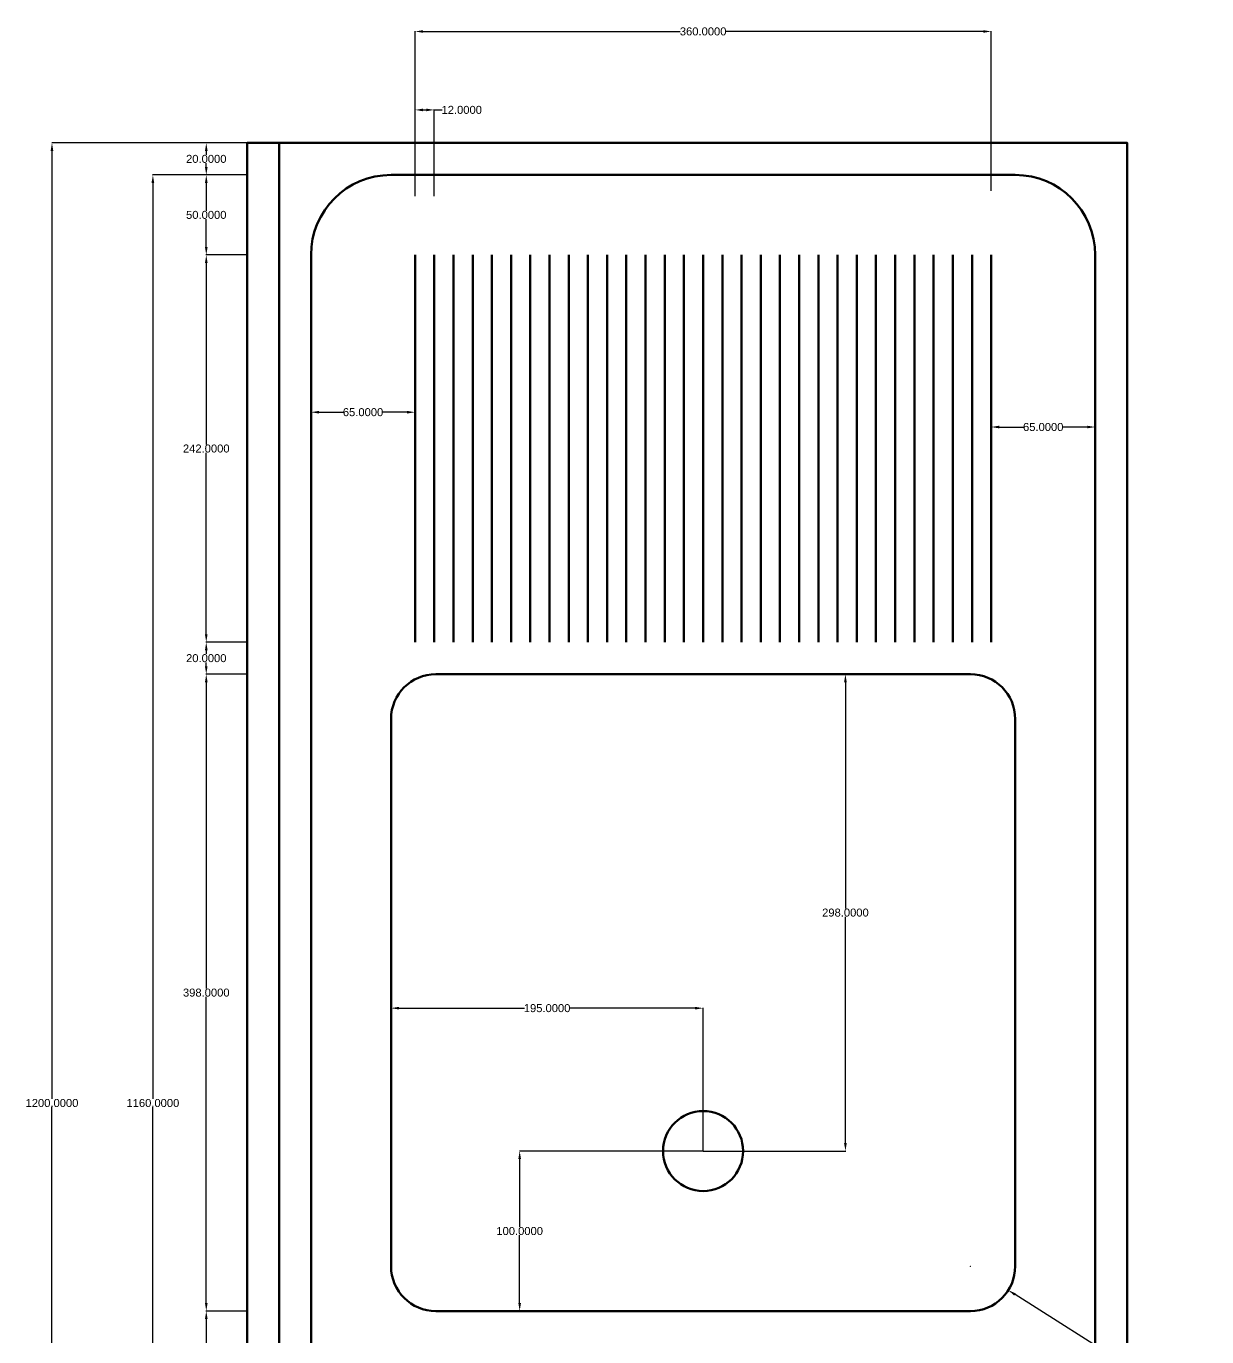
# Model space of a CAD drawing. Header units: inches. Extents: x 3 to 817, y 10 to 1616.
# Drawn here: x 79 to 817, y 797 to 1616 of the extents above; entities that cross this region are included whole.
import ezdxf

# ---------------------------------------------------------------- set-up
doc = ezdxf.new("R2010")
doc.units = ezdxf.units.IN
doc.header["$MEASUREMENT"] = 0
doc.styles.get("Standard").update_dxf_attribs({"font": 'arial.ttf'})
doc.dimstyles.get("Standard").update_dxf_attribs({"dimtxt": 5, "dimasz": 5, "dimexe": 0.18, "dimexo": 0.0625, "dimgap": 0.09, "dimtad": 0, "dimtih": 1, "dimtoh": 1, "dimdec": 4, "dimzin": 0, "dimdsep": 46, "dimtxsty": 'Standard', "dimcen": 0.09, "dimadec": 0, "dimazin": 0, "dimtfac": 1, "dimtdec": 4, "dimtofl": 0, "dimtmove": 0, "dimatfit": 3, "dimfxl": 1, "dimtolj": 1, "dimtzin": 0, "dimarcsym": 0})

# ---------------------------------------------------------------- blocks, each defined once
blk = doc.blocks.new('*U27')
at = {"lineweight": 211}
blk.add_line((0, 121), (0, -121), dxfattribs=at)
blk = doc.blocks.new('*U28')
at = {"color": 0, "linetype": 'ByBlock', "lineweight": -2, "transparency": 16777216}
for p in [(0, 0), (12, 0), (24, 0), (36, 0), (48, 0), (60, 0), (72, 0), (84, 0), (96, 0), (108, 0), (120, 0), (132, 0), (144, 0), (156, 0), (168, 0), (180, 0), (192, 0), (204, 0), (216, 0), (228, 0), (240, 0), (252, 0), (264, 0), (276, 0), (288, 0), (300, 0), (312, 0), (324, 0), (336, 0), (348, 0), (360, 0)]:
    blk.add_blockref('*U27', p, dxfattribs=at)
blk = doc.blocks.new('*D29')
at = {"color": 0, "lineweight": -2, "transparency": 16777216}
for p, q in [((502.3, 912.83), (387.55, 912.83)), ((387.73, 907.83), (387.73, 865.47)), ((387.73, 817.83), (387.73, 860.18)), ((502.3, 812.83), (387.55, 812.83))]:
    blk.add_line(p, q, dxfattribs=at)
at = {"color": 0, "lineweight": 211, "transparency": 16777216}
for points in [[(386.9, 907.83), (388.57, 907.83), (387.73, 912.83)], [(386.9, 817.83), (388.57, 817.83), (387.73, 812.83)]]:
    blk.add_solid(points, dxfattribs=at)
at = {"layer": 'Defpoints', "color": 0, "lineweight": 211, "transparency": 16777216}
for p in [(502.37, 912.83), (387.73, 812.83), (502.37, 812.83)]:
    blk.add_point(p, dxfattribs=at)
at = {"color": 0, "lineweight": 211, "transparency": 16777216, "insert": (387.73, 862.83), "char_height": 5, "attachment_point": 5}
blk.add_mtext('\\A1;100.0000', dxfattribs=at)
blk = doc.blocks.new('*D30')
at = {"color": 0, "lineweight": -2, "transparency": 16777216}
for p, q in [((307.37, 912.89), (307.37, 1002.3)), ((312.37, 1002.12), (390.76, 1002.12)), ((497.37, 1002.12), (418.98, 1002.12)), ((502.37, 912.89), (502.37, 1002.3))]:
    blk.add_line(p, q, dxfattribs=at)
at = {"color": 0, "lineweight": 211, "transparency": 16777216}
for points in [[(312.37, 1002.96), (312.37, 1001.29), (307.37, 1002.12)], [(497.37, 1002.96), (497.37, 1001.29), (502.37, 1002.12)]]:
    blk.add_solid(points, dxfattribs=at)
at = {"layer": 'Defpoints', "color": 0, "lineweight": 211, "transparency": 16777216}
for p in [(307.37, 1002.12), (307.37, 912.83), (502.37, 912.83)]:
    blk.add_point(p, dxfattribs=at)
at = {"color": 0, "lineweight": 211, "transparency": 16777216, "insert": (404.87, 1002.12), "char_height": 5, "attachment_point": 5}
blk.add_mtext('\\A1;195.0000', dxfattribs=at)
blk = doc.blocks.new('*D31')
at = {"color": 0, "lineweight": -2, "transparency": 16777216}
for p, q in [((502.43, 1210.83), (591.46, 1210.83)), ((591.28, 1205.83), (591.28, 1064.47)), ((591.28, 917.83), (591.28, 1059.18)), ((502.43, 912.83), (591.46, 912.83))]:
    blk.add_line(p, q, dxfattribs=at)
at = {"color": 0, "lineweight": 211, "transparency": 16777216}
for points in [[(590.44, 1205.83), (592.11, 1205.83), (591.28, 1210.83)], [(590.44, 917.83), (592.11, 917.83), (591.28, 912.83)]]:
    blk.add_solid(points, dxfattribs=at)
at = {"layer": 'Defpoints', "color": 0, "lineweight": 211, "transparency": 16777216}
for p in [(502.37, 1210.83), (591.28, 1210.83), (502.37, 912.83)]:
    blk.add_point(p, dxfattribs=at)
at = {"color": 0, "lineweight": 211, "transparency": 16777216, "insert": (591.28, 1061.83), "char_height": 5, "attachment_point": 5}
blk.add_mtext('\\A1;298.0000', dxfattribs=at)
blk = doc.blocks.new('*D34')
at = {"color": 0, "lineweight": -2, "transparency": 16777216}
for p, q in [((669.28, 840.83), (669.46, 840.83)), ((669.37, 840.74), (669.37, 840.92)), ((782.4, 769.36), (697.26, 823.19)), ((787.4, 769.36), (782.4, 769.36))]:
    blk.add_line(p, q, dxfattribs=at)
at = {"color": 0, "lineweight": 211, "transparency": 16777216}
blk.add_solid([(697.7, 823.9), (696.81, 822.49), (693.03, 825.86)], dxfattribs=at)
at = {"layer": 'Defpoints', "color": 0, "lineweight": 211, "transparency": 16777216}
for p in [(669.37, 840.83), (693.03, 825.86)]:
    blk.add_point(p, dxfattribs=at)
at = {"color": 0, "lineweight": 211, "transparency": 16777216, "insert": (802.19, 769.36), "char_height": 5, "attachment_point": 5}
blk.add_mtext('\\A1;R28.0000', dxfattribs=at)
blk = doc.blocks.new('*D44')
at = {"color": 0, "lineweight": -2, "transparency": 16777216}
for p, q in [((257.37, 1374.61), (257.37, 1374.72)), ((262.37, 1374.54), (277.45, 1374.54)), ((317.37, 1374.54), (302.28, 1374.54)), ((322.37, 1374.61), (322.37, 1374.72))]:
    blk.add_line(p, q, dxfattribs=at)
at = {"color": 0, "lineweight": 211, "transparency": 16777216}
for points in [[(262.37, 1375.38), (262.37, 1373.71), (257.37, 1374.54)], [(317.37, 1375.38), (317.37, 1373.71), (322.37, 1374.54)]]:
    blk.add_solid(points, dxfattribs=at)
at = {"layer": 'Defpoints', "color": 0, "lineweight": 211, "transparency": 16777216}
for p in [(257.37, 1374.54), (322.37, 1374.54), (322.37, 1374.54)]:
    blk.add_point(p, dxfattribs=at)
at = {"color": 0, "lineweight": 211, "transparency": 16777216, "insert": (289.87, 1374.54), "char_height": 5, "attachment_point": 5}
blk.add_mtext('\\A1;65.0000', dxfattribs=at)
blk = doc.blocks.new('*D45')
at = {"color": 0, "lineweight": -2, "transparency": 16777216}
for p, q in [((682.37, 1365.35), (682.37, 1365.46)), ((687.37, 1365.28), (702.45, 1365.28)), ((742.37, 1365.28), (727.28, 1365.28)), ((747.37, 1365.35), (747.37, 1365.46))]:
    blk.add_line(p, q, dxfattribs=at)
at = {"color": 0, "lineweight": 211, "transparency": 16777216}
for points in [[(687.37, 1366.12), (687.37, 1364.45), (682.37, 1365.28)], [(742.37, 1366.12), (742.37, 1364.45), (747.37, 1365.28)]]:
    blk.add_solid(points, dxfattribs=at)
at = {"layer": 'Defpoints', "color": 0, "lineweight": 211, "transparency": 16777216}
for p in [(682.37, 1365.28), (747.37, 1365.28), (747.37, 1365.28)]:
    blk.add_point(p, dxfattribs=at)
at = {"color": 0, "lineweight": 211, "transparency": 16777216, "insert": (714.87, 1365.28), "char_height": 5, "attachment_point": 5}
blk.add_mtext('\\A1;65.0000', dxfattribs=at)
blk = doc.blocks.new('*D46')
at = {"color": 0, "lineweight": -2, "transparency": 16777216}
for p, q in [((322.37, 1509.62), (322.37, 1563.63)), ((327.37, 1563.45), (329.37, 1563.45)), ((334.37, 1509.62), (334.37, 1563.63)), ((334.37, 1563.45), (339.37, 1563.45))]:
    blk.add_line(p, q, dxfattribs=at)
at = {"color": 0, "lineweight": 211, "transparency": 16777216}
for points in [[(327.37, 1564.28), (327.37, 1562.61), (322.37, 1563.45)], [(329.37, 1564.28), (329.37, 1562.61), (334.37, 1563.45)]]:
    blk.add_solid(points, dxfattribs=at)
at = {"layer": 'Defpoints', "color": 0, "lineweight": 211, "transparency": 16777216}
for p in [(334.37, 1563.45), (322.37, 1509.56), (334.37, 1509.56)]:
    blk.add_point(p, dxfattribs=at)
at = {"color": 0, "lineweight": 211, "transparency": 16777216, "insert": (351.53, 1563.45), "char_height": 5, "attachment_point": 5}
blk.add_mtext('\\A1;12.0000', dxfattribs=at)
blk = doc.blocks.new('*D47')
at = {"color": 0, "lineweight": -2, "transparency": 16777216}
for p, q in [((322.37, 1512.91), (322.37, 1612.66)), ((327.37, 1612.48), (488.02, 1612.48)), ((677.37, 1612.48), (516.71, 1612.48)), ((682.37, 1512.91), (682.37, 1612.66))]:
    blk.add_line(p, q, dxfattribs=at)
at = {"color": 0, "lineweight": 211, "transparency": 16777216}
for points in [[(327.37, 1613.31), (327.37, 1611.65), (322.37, 1612.48)], [(677.37, 1613.31), (677.37, 1611.65), (682.37, 1612.48)]]:
    blk.add_solid(points, dxfattribs=at)
at = {"layer": 'Defpoints', "color": 0, "lineweight": 211, "transparency": 16777216}
for p in [(682.37, 1612.48), (322.37, 1512.85), (682.37, 1512.85)]:
    blk.add_point(p, dxfattribs=at)
at = {"color": 0, "lineweight": 211, "transparency": 16777216, "insert": (502.37, 1612.48), "char_height": 5, "attachment_point": 5}
blk.add_mtext('\\A1;360.0000', dxfattribs=at)
blk = doc.blocks.new('*D50')
at = {"color": 0, "lineweight": -2, "transparency": 16777216}
for p, q in [((217.3, 812.83), (191.73, 812.83)), ((191.91, 807.83), (191.91, 790.47)), ((191.91, 767.83), (191.91, 785.18)), ((217.3, 762.83), (191.73, 762.83))]:
    blk.add_line(p, q, dxfattribs=at)
at = {"color": 0, "lineweight": 211, "transparency": 16777216}
for points in [[(191.08, 807.83), (192.74, 807.83), (191.91, 812.83)], [(191.08, 767.83), (192.74, 767.83), (191.91, 762.83)]]:
    blk.add_solid(points, dxfattribs=at)
at = {"layer": 'Defpoints', "color": 0, "lineweight": 211, "transparency": 16777216}
for p in [(191.91, 812.83), (217.37, 812.83), (217.37, 762.83)]:
    blk.add_point(p, dxfattribs=at)
at = {"color": 0, "lineweight": 211, "transparency": 16777216, "insert": (191.91, 787.83), "char_height": 5, "attachment_point": 5}
blk.add_mtext('\\A1;50.0000', dxfattribs=at)
blk = doc.blocks.new('*D51')
at = {"color": 0, "lineweight": -2, "transparency": 16777216}
for p, q in [((217.3, 1210.83), (191.73, 1210.83)), ((191.91, 1205.83), (191.91, 1014.47)), ((191.91, 817.83), (191.91, 1009.18)), ((217.3, 812.83), (191.73, 812.83))]:
    blk.add_line(p, q, dxfattribs=at)
at = {"color": 0, "lineweight": 211, "transparency": 16777216}
for points in [[(191.08, 1205.83), (192.74, 1205.83), (191.91, 1210.83)], [(191.08, 817.83), (192.74, 817.83), (191.91, 812.83)]]:
    blk.add_solid(points, dxfattribs=at)
at = {"layer": 'Defpoints', "color": 0, "lineweight": 211, "transparency": 16777216}
for p in [(191.91, 1210.83), (217.37, 1210.83), (217.37, 812.83)]:
    blk.add_point(p, dxfattribs=at)
at = {"color": 0, "lineweight": 211, "transparency": 16777216, "insert": (191.91, 1011.83), "char_height": 5, "attachment_point": 5}
blk.add_mtext('\\A1;398.0000', dxfattribs=at)
blk = doc.blocks.new('*D52')
at = {"color": 0, "lineweight": -2, "transparency": 16777216}
for p, q in [((217.3, 1230.83), (191.73, 1230.83)), ((191.91, 1225.83), (191.91, 1223.47)), ((191.91, 1215.83), (191.91, 1218.18)), ((217.3, 1210.83), (191.73, 1210.83))]:
    blk.add_line(p, q, dxfattribs=at)
at = {"color": 0, "lineweight": 211, "transparency": 16777216}
for points in [[(191.08, 1225.83), (192.74, 1225.83), (191.91, 1230.83)], [(191.08, 1215.83), (192.74, 1215.83), (191.91, 1210.83)]]:
    blk.add_solid(points, dxfattribs=at)
at = {"layer": 'Defpoints', "color": 0, "lineweight": 211, "transparency": 16777216}
for p in [(191.91, 1230.83), (217.37, 1230.83), (217.37, 1210.83)]:
    blk.add_point(p, dxfattribs=at)
at = {"color": 0, "lineweight": 211, "transparency": 16777216, "insert": (191.91, 1220.83), "char_height": 5, "attachment_point": 5}
blk.add_mtext('\\A1;20.0000', dxfattribs=at)
blk = doc.blocks.new('*D53')
at = {"color": 0, "lineweight": -2, "transparency": 16777216}
for p, q in [((217.3, 1472.83), (191.73, 1472.83)), ((191.91, 1467.83), (191.91, 1354.47)), ((191.91, 1235.83), (191.91, 1349.18)), ((217.3, 1230.83), (191.73, 1230.83))]:
    blk.add_line(p, q, dxfattribs=at)
at = {"color": 0, "lineweight": 211, "transparency": 16777216}
for points in [[(191.08, 1467.83), (192.74, 1467.83), (191.91, 1472.83)], [(191.08, 1235.83), (192.74, 1235.83), (191.91, 1230.83)]]:
    blk.add_solid(points, dxfattribs=at)
at = {"layer": 'Defpoints', "color": 0, "lineweight": 211, "transparency": 16777216}
for p in [(191.91, 1472.83), (217.37, 1472.83), (217.37, 1230.83)]:
    blk.add_point(p, dxfattribs=at)
at = {"color": 0, "lineweight": 211, "transparency": 16777216, "insert": (191.91, 1351.83), "char_height": 5, "attachment_point": 5}
blk.add_mtext('\\A1;242.0000', dxfattribs=at)
blk = doc.blocks.new('*D54')
at = {"color": 0, "lineweight": -2, "transparency": 16777216}
for p, q in [((217.3, 1522.83), (191.73, 1522.83)), ((191.91, 1517.83), (191.91, 1500.47)), ((191.91, 1477.83), (191.91, 1495.18)), ((217.3, 1472.83), (191.73, 1472.83))]:
    blk.add_line(p, q, dxfattribs=at)
at = {"color": 0, "lineweight": 211, "transparency": 16777216}
for points in [[(191.08, 1517.83), (192.74, 1517.83), (191.91, 1522.83)], [(191.08, 1477.83), (192.74, 1477.83), (191.91, 1472.83)]]:
    blk.add_solid(points, dxfattribs=at)
at = {"layer": 'Defpoints', "color": 0, "lineweight": 211, "transparency": 16777216}
for p in [(191.91, 1522.83), (217.37, 1522.83), (217.37, 1472.83)]:
    blk.add_point(p, dxfattribs=at)
at = {"color": 0, "lineweight": 211, "transparency": 16777216, "insert": (191.91, 1497.83), "char_height": 5, "attachment_point": 5}
blk.add_mtext('\\A1;50.0000', dxfattribs=at)
blk = doc.blocks.new('*D55')
at = {"color": 0, "lineweight": -2, "transparency": 16777216}
for p, q in [((217.3, 1542.83), (191.73, 1542.83)), ((191.91, 1537.83), (191.91, 1535.47)), ((191.91, 1527.83), (191.91, 1530.18)), ((217.3, 1522.83), (191.73, 1522.83))]:
    blk.add_line(p, q, dxfattribs=at)
at = {"color": 0, "lineweight": 211, "transparency": 16777216}
for points in [[(191.08, 1537.83), (192.74, 1537.83), (191.91, 1542.83)], [(191.08, 1527.83), (192.74, 1527.83), (191.91, 1522.83)]]:
    blk.add_solid(points, dxfattribs=at)
at = {"layer": 'Defpoints', "color": 0, "lineweight": 211, "transparency": 16777216}
for p in [(191.91, 1542.83), (217.37, 1542.83), (217.37, 1522.83)]:
    blk.add_point(p, dxfattribs=at)
at = {"color": 0, "lineweight": 211, "transparency": 16777216, "insert": (191.91, 1532.83), "char_height": 5, "attachment_point": 5}
blk.add_mtext('\\A1;20.0000', dxfattribs=at)
blk = doc.blocks.new('*D60')
at = {"color": 0, "lineweight": -2, "transparency": 16777216}
for p, q in [((191.85, 1522.83), (158.37, 1522.83)), ((158.55, 1517.83), (158.55, 945.47)), ((158.55, 367.83), (158.55, 940.18)), ((191.85, 362.83), (158.37, 362.83))]:
    blk.add_line(p, q, dxfattribs=at)
at = {"color": 0, "lineweight": 211, "transparency": 16777216}
for points in [[(157.71, 1517.83), (159.38, 1517.83), (158.55, 1522.83)], [(157.71, 367.83), (159.38, 367.83), (158.55, 362.83)]]:
    blk.add_solid(points, dxfattribs=at)
at = {"layer": 'Defpoints', "color": 0, "lineweight": 211, "transparency": 16777216}
for p in [(158.55, 1522.83), (191.91, 1522.83), (191.91, 362.83)]:
    blk.add_point(p, dxfattribs=at)
at = {"color": 0, "lineweight": 211, "transparency": 16777216, "insert": (158.55, 942.83), "char_height": 5, "attachment_point": 5}
blk.add_mtext('\\A1;1160.0000', dxfattribs=at)
blk = doc.blocks.new('*D61')
at = {"color": 0, "lineweight": -2, "transparency": 16777216}
for p, q in [((217.3, 1542.83), (95.32, 1542.83)), ((95.5, 1537.83), (95.5, 945.47)), ((95.5, 347.83), (95.5, 940.18)), ((217.3, 342.83), (95.32, 342.83))]:
    blk.add_line(p, q, dxfattribs=at)
at = {"color": 0, "lineweight": 211, "transparency": 16777216}
for points in [[(94.66, 1537.83), (96.33, 1537.83), (95.5, 1542.83)], [(94.66, 347.83), (96.33, 347.83), (95.5, 342.83)]]:
    blk.add_solid(points, dxfattribs=at)
at = {"layer": 'Defpoints', "color": 0, "lineweight": 211, "transparency": 16777216}
for p in [(95.5, 1542.83), (217.37, 1542.83), (217.37, 342.83)]:
    blk.add_point(p, dxfattribs=at)
at = {"color": 0, "lineweight": 211, "transparency": 16777216, "insert": (95.5, 942.83), "char_height": 5, "attachment_point": 5}
blk.add_mtext('\\A1;1200.0000', dxfattribs=at)

msp = doc.modelspace()

# ---------------------------------------------------------------- linework, layer by layer
at = {"lineweight": 211}
for p, q in [((237.36635, 342.82635), (237.36635, 1542.82635)), ((307.36635, 1522.82635), (697.36635, 1522.82635)), ((257.36635, 412.82635), (257.36635, 1472.82635)), ((747.36635, 1472.82635), (747.36635, 412.82635))]:
    msp.add_line(p, q, dxfattribs=at)
msp.add_lwpolyline([(217.36635, 342.82635), (767.36635, 342.82635), (767.36635, 1542.82635), (217.36635, 1542.82635)], close=True, dxfattribs=at)
msp.add_lwpolyline([(335.36635, 812.82635), (669.36635, 812.82635, 0.414213562), (697.36635, 840.82635), (697.36635, 1182.82635, 0.414213562), (669.36635, 1210.82635), (335.36635, 1210.82635, 0.414213562), (307.36635, 1182.82635), (307.36635, 840.82635, 0.414213562)], format="xyb", close=True, dxfattribs=at)
msp.add_circle((502.36635, 912.82635), 25, dxfattribs=at)
for centre, start, end in [((307.36635, 1472.82635), 90, 180), ((697.36635, 1472.82635), 0, 90)]:
    msp.add_arc(centre, 50, start, end, dxfattribs=at)

# ---------------------------------------------------------------- block references
msp.add_blockref('*U28', (322.36635, 1351.82635), dxfattribs=at)

# ---------------------------------------------------------------- dimensions: what is measured, and where the dimension line sits
for base, p1, p2, picture, middle in [((682.36635, 1612.4796), (322.36635, 1512.84736), (682.36635, 1512.84736), '*D47', (502.36635, 1612.4796)), ((334.36635, 1563.44697), (322.36635, 1509.55783), (334.36635, 1509.55783), '*D46', (351.53343, 1563.44697)), ((747.36635, 1365.28409), (682.36635, 1365.28409), (747.36635, 1365.28409), '*D45', (714.86635, 1365.28409)), ((307.36635, 1002.12194), (502.36635, 912.82635), (307.36635, 912.82635), '*D30', (404.86635, 1002.12194))]:
    dim = msp.add_linear_dim(base=base, p1=p1, p2=p2, dimstyle='Standard', dxfattribs=at)
    dim.commit()
    dim.dimension.update_dxf_attribs({"geometry": picture, "text_midpoint": middle})
for base, p1, p2, angle, picture, middle in [((95.49629, 1542.82635), (217.36635, 342.82635), (217.36635, 1542.82635), 90, '*D61', (95.49629, 942.82635)), ((158.5467, 1522.82635), (191.91152, 362.82635), (191.91152, 1522.82635), 90, '*D60', (158.5467, 942.82635)), ((322.36635, 1374.5435), (257.36635, 1374.5435), (322.36635, 1374.5435), 180, '*D44', (289.86635, 1374.5435)), ((591.27739, 1210.82635), (502.36635, 912.82635), (502.36635, 1210.82635), 90, '*D31', (591.27739, 1061.82635))]:
    dim = msp.add_linear_dim(base=base, p1=p1, p2=p2, angle=angle, dimstyle='Standard', dxfattribs=at)
    dim.commit()
    dim.dimension.update_dxf_attribs({"geometry": picture, "text_midpoint": middle})
for base, p1, p2, picture, middle in [((191.91152, 1542.82635), (217.36635, 1522.82635), (217.36635, 1542.82635), '*D55', (191.91152, 1532.82635)), ((191.91152, 1522.82635), (217.36635, 1472.82635), (217.36635, 1522.82635), '*D54', (191.91152, 1497.82635)), ((191.91152, 1472.82635), (217.36635, 1230.82635), (217.36635, 1472.82635), '*D53', (191.91152, 1351.82635)), ((191.91152, 1230.82635), (217.36635, 1210.82635), (217.36635, 1230.82635), '*D52', (191.91152, 1220.82635)), ((191.91152, 1210.82635), (217.36635, 812.82635), (217.36635, 1210.82635), '*D51', (191.91152, 1011.82635)), ((191.91152, 812.82635), (217.36635, 762.82635), (217.36635, 812.82635), '*D50', (191.91152, 787.82635))]:
    dim = msp.add_linear_dim(base=base, p1=p1, p2=p2, angle=90, dimstyle='Standard', override={"dimtmove": 1}, dxfattribs=at)
    dim.commit()
    dim.dimension.update_dxf_attribs({"geometry": picture, "text_midpoint": middle})
dim = msp.add_linear_dim(base=(387.73488, 812.82635), p1=(502.36635, 912.82635), p2=(502.36635, 812.82635), angle=90, dimstyle='Standard', dxfattribs=at)
dim.commit()
dim.dimension.update_dxf_attribs({"geometry": '*D29', "text_midpoint": (387.73488, 862.82635), "dimtype": 160})
dim = msp.add_radius_dim(center=(669.36635, 840.82635), mpoint=(693.03304, 825.86347), dimstyle='Standard', dxfattribs=at)
dim.commit()
dim.dimension.update_dxf_attribs({"geometry": '*D34', "text_midpoint": (802.19399, 769.36328), "dimtype": 164})

doc.saveas('drawing.dxf')
